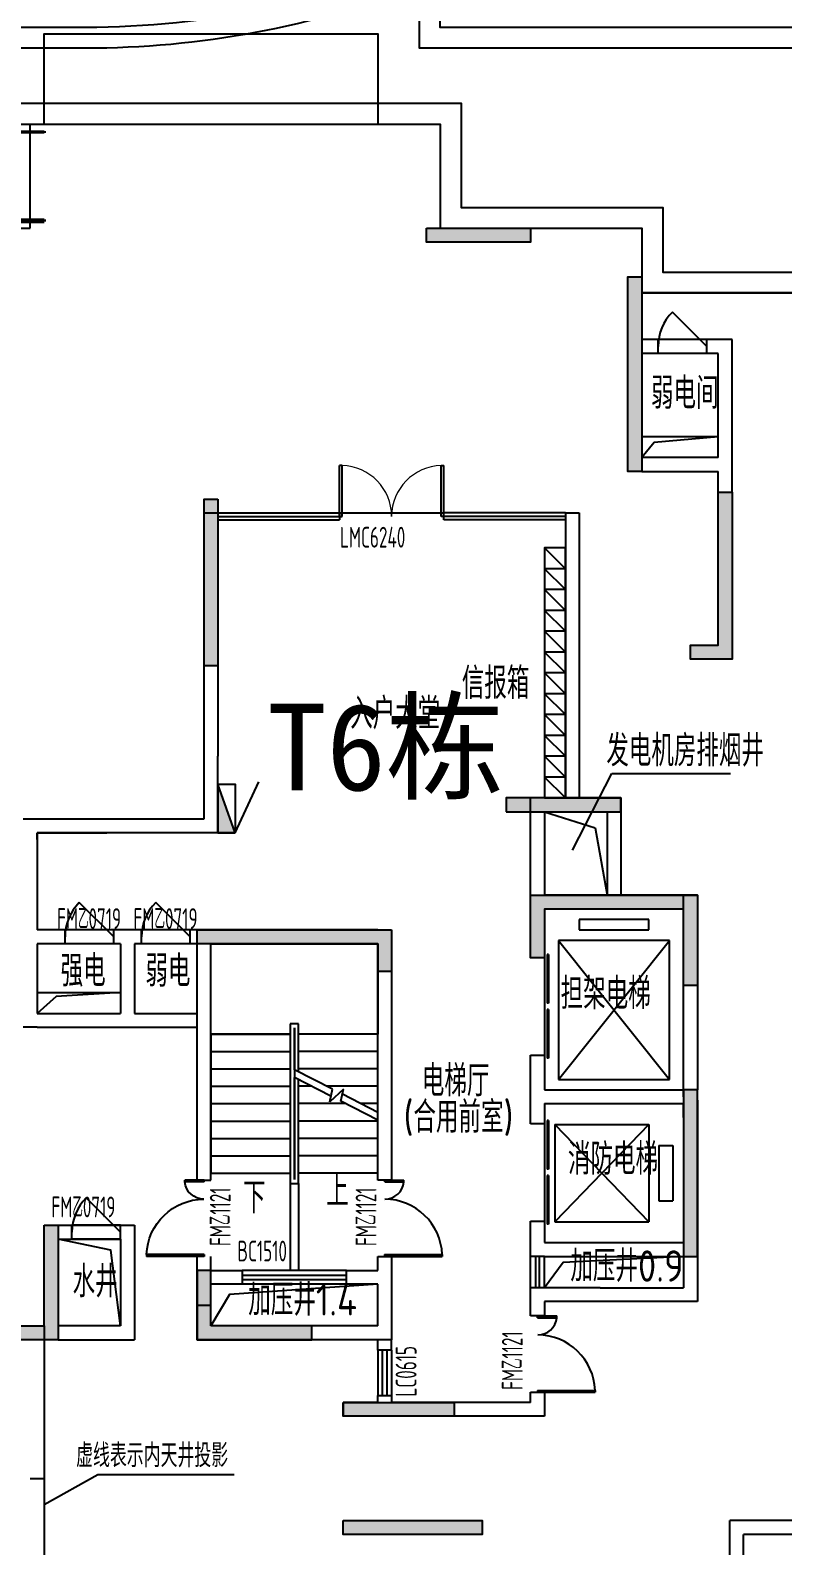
# Model space of a CAD drawing. Header units: millimetres. Extents: x 36720183 to 38160956, y 58934012 to 60388477.
# Drawn here: x 37340764 to 37351590, y 59290355 to 59312169 of the extents above; entities that cross this region are included whole.
import ezdxf

# ---------------------------------------------------------------- set-up
doc = ezdxf.new("R2010")
doc.units = ezdxf.units.MM
doc.header["$LTSCALE"] = 1000
doc.header["$MEASUREMENT"] = 0
doc.linetypes.add('DASH', pattern=[0.35, 0.25, -0.1])
doc.linetypes.add('X-A7-L1-PLAN$0$DOTE', pattern=[2.4200000000000004, 2, -0.2, 0.02, -0.2])
for name, color, linetype in [('@ 绿化', 8, 'Continuous'), ('@YL', 2, 'Continuous'), ('Axis', 6, 'Continuous'), ('C_Hatch', 41, 'Continuous'), ('C_Wall', 6, 'Continuous'), ('DIM_ELEV', 3, 'Continuous'), ('DIM_LEAD', 3, 'Continuous'), ('DIM_SYMB', 3, 'Continuous'), ('EVTR', 2, 'Continuous'), ('PUB_DIM', 3, 'Continuous'), ('PUB_TEXT', 7, 'Continuous'), ('RMJM - P1 - P - 120-1$0$文字说明', 7, 'Continuous'), ('STAIR', 2, 'Continuous'), ('TEXT', 1, 'Continuous'), ('WALL', 4, 'Continuous'), ('WINDOW', 2, 'Continuous'), ('WINDOW_TEXT', 3, 'Continuous'), ('X-A4-4F-PLAN$0$水X-EQU', 1, 'Continuous'), ('X-A4-4F-PLAN$0$洞', 5, 'Continuous'), ('X-A7-L1-PLAN$0$dote', 1, 'X-A7-L1-PLAN$0$DOTE'), ('上空', 8, 'Continuous')]:
    doc.layers.add(name, color=color, linetype=linetype)
doc.layers.add('X-A7-L1-PLAN$0$230_Floors', color=1, linetype='Continuous', lineweight=50)
doc.styles.add('_TCH_DIM', font='SIMPLEX', dxfattribs={"bigfont": 'GBCBIG'})
doc.styles.add('RMJM - P1 - P - 120-1$0$RMJM_TEXT', font='ARIAL.TTF', dxfattribs={"height": 2.5})
doc.styles.get("Standard").update_dxf_attribs({"font": 'gbenor.shx', "bigfont": 'gbcbig.shx'})

# ---------------------------------------------------------------- blocks, each defined once
blk = doc.blocks.new('$DorLib2D$00000114')
at = {"color": 0}
blk.add_line((0.4999999999999964, 3.552713678800501e-15), (-0.2071067811864751, 0.7071067811864857), dxfattribs=at)
blk.add_arc((0.5000000000013856, -1.154631945610163e-12), 1.000000000001696, 135, 180, dxfattribs=at)
blk = doc.blocks.new('$DorLib2D$00000225')
at = {"color": 0}
for p, q in [((0.4750000000000032, -0.001447885298549778), (0.4750000000000032, 0.7521225008925327)), ((0.4750000000000032, 0.7521225008925327), (0.5000000000000036, 0.7521225008925363)), ((0.5000000000000036, -0.001447885298549778), (0.5000000000000036, 0.7521225008925363)), ((-0.4999999999999982, -3.552713678800501e-15), (-0.5, 0.252035990386009)), ((-0.4750000000000014, 0.252035990386009), (-0.5, 0.252035990386009)), ((-0.4749999999999996, -3.552713678800501e-15), (-0.4750000000000014, 0.252035990386009)), ((-0.4749999999999996, -3.552713678800501e-15), (-0.4999999999999947, -3.552713678800501e-15)), ((0.4750000000000032, -0.001447885298549778), (0.4999999999999929, -0.001447885298549778))]:
    blk.add_line(p, q, dxfattribs=at)
for centre, radius, start, end in [((0.5046168020419071, -0.001920809357812914), 0.7546247204382253, 92.24926861260724, 179.7237749158362), ((-0.5007908120542499, 0.002572563917482285), 0.2507930763238999, 359.7898704778746, 84.09743784757413)]:
    blk.add_arc(centre, radius, start, end, dxfattribs=at)
blk = doc.blocks.new('$DORLIB2D$00000127')
at = {"color": 0, "linetype": 'Continuous'}
for p, q in [((-0.03333333333284827, 0.79489831543669), (-0.5333333333328483, 0.79489831543669)), ((-0.5333333333328483, 0.79489831543669), (-0.5333333333328483, 0.6904056441872441)), ((-0.03333333333284827, 0.79489831543669), (-0.03333333333284827, 0.6904056441872441)), ((0.03333333333284827, 0.79489831543669), (0.03333333333284827, 0.6904056441872441)), ((0.5333333333328483, 0.79489831543669), (0.03333333333284827, 0.79489831543669)), ((0.5333333333328483, 0.79489831543669), (0.5333333333328483, 0.6904056441872441)), ((-0.03333333333284827, 0.6904056441872441), (-0.5333333333328483, 0.6904056441872441)), ((0.5333333333328483, 0.6904056441872441), (0.03333333333284827, 0.6904056441872441)), ((0.5, 0.4999999999999787), (-0.5, 0.4999999999999787))]:
    blk.add_line(p, q, dxfattribs=at)
blk = doc.blocks.new('$TCHSYS$WIN2D')
for p, q in [((-0.5, 0.5), (0.5, 0.5)), ((0.5, 0.1666666666666666), (-0.5, 0.1666666666666666)), ((0.5, -0.1666666666666667), (-0.5, -0.1666666666666667)), ((-0.4999999999999999, -0.5), (0.5, -0.5))]:
    blk.add_line(p, q)
blk = doc.blocks.new('X-A4-4F-PLAN$0$A$C331B4B6F')
at = {"layer": 'X-A4-4F-PLAN$0$水X-EQU'}
blk.add_hatch(color=256, dxfattribs=at).paths.add_polyline_path([(-208.3333333283663, -272.191322632134), (258.3333333358169, -438.8591750822961), (-208.3333333283663, -438.8591750822961)])
blk.add_line((-208.3333333283663, -272.1925084143877), (278.6815788820386, -45.37597052007914), dxfattribs=at)
blk.add_lwpolyline([(-208.3333333283663, -272.1925084143877), (-208.3333333283663, -438.8591750822961), (258.3333333358169, -438.8591750822961), (258.3333333358169, -272.1925084143877)], close=True, dxfattribs=at)
at = {"layer": 'X-A4-4F-PLAN$0$洞'}
blk.add_lwpolyline([(-208.3333333283663, -272.191322632134), (258.3333333358169, -438.8591750822961), (-208.3333333283663, -438.8591750822961)], close=True, dxfattribs=at)
blk.add_lwpolyline([(-208.3318923041224, -272.1918372884393), (258.3333333358169, -438.8591750822961)], dxfattribs=at)
blk = doc.blocks.new('$DorLib2D$00000002')
for p, q in [((-0.5, -5.684341886080802e-17), (-0.5000000000000007, 0.4875)), ((-0.4750000000000007, 0.4875), (-0.5000000000000007, 0.4875)), ((-0.475, -2.842170943040401e-17), (-0.4750000000000007, 0.4875)), ((0.475, -2.842170943040401e-17), (0.4750000000000007, 0.4875)), ((0.4750000000000007, 0.4875), (0.5000000000000007, 0.4875)), ((0.5, -5.684341886080802e-17), (0.5000000000000007, 0.4875)), ((-0.5, -5.684341886080802e-17), (-0.475, -2.842170943040401e-17)), ((0.5, -5.684341886080802e-17), (0.475, -2.842170943040401e-17))]:
    blk.add_line(p, q)
at = {"lineweight": 13}
for centre, start, end in [((-0.4875, -4.263256414560601e-17), 0, 88.53071641864632), ((0.4875, -4.263256414560601e-17), 91.4692835813537, 180)]:
    blk.add_arc(centre, 0.4875, start, end, dxfattribs=at)
blk = doc.blocks.new('T5T6scpm')
at = {"layer": 'C_Hatch'}
h = blk.add_hatch(color=6, dxfattribs=at)
h.paths.add_polyline_path([(344544.7891936302, 42811.43047029525), (344544.7891936302, 43611.43047029525), (344344.7891936302, 43611.43047029525), (344344.7891936302, 42611.43047029525), (345994.7890982628, 42611.43047029525), (345994.7890982628, 42811.43047029525)])
h.paths.add_polyline_path([(348794.7891939655, 50211.43008909374), (350444.789193593, 50211.43008909374), (350444.789193593, 50411.430089131), (348794.7891939655, 50411.430089131)])
h.paths.add_polyline_path([(338344.7891945541, 57911.43008910865), (338344.7891945541, 55111.43008882552), (338544.7891945541, 55111.43008882552), (338544.7891945541, 57911.43008910865)])
h.paths.add_polyline_path([(337244.7891945541, 54811.43008910865), (337044.8374272808, 54811.42866165936), (337044.7891945541, 52411.43008882552), (337644.7891945541, 52411.43008882552), (337644.7891945541, 52611.43008882552), (337244.7891945541, 52611.43008882552)])
h.paths.add_polyline_path([(341444.7891945541, 58611.43008882552), (339944.7891943753, 58611.43008882552), (339944.7891943753, 58411.43008882552), (341444.7891945541, 58411.43008882552)])
h.paths.add_polyline_path([(363044.7891941816, 41511.43047029525), (363044.7891941816, 41711.43047029525), (363444.7891941816, 41711.43047029525), (363444.7891941816, 44611.34540254623), (363644.7891941816, 44611.34540254623), (363644.7891941816, 41511.43047029525)])
h.paths.add_polyline_path([(351344.7479950786, 47711.43007402122), (351344.7891936302, 48811.43008882552), (349344.7891936302, 48811.43008882552), (349344.7891936302, 48111.43027956039), (349144.7891936302, 48111.43027956039), (349144.7891936302, 48811.43008882552), (349144.7891936302, 49011.43008882552), (349344.7891936302, 49011.43008882552), (351544.7891936302, 49011.43008882552), (351544.7479950786, 47711.43007402122)])
h.paths.add_polyline_path([(353544.8715910912, 49011.43008898199), (354144.8715910912, 49011.43008898199), (354144.8715910912, 48811.43008898199), (353744.8715910912, 48811.43008898199), (353744.8715910912, 47361.52011568099), (353544.8715910912, 47361.52011568099)])
h.paths.add_polyline_path([(348444.7891936302, 32411.43008882552), (348444.7891936302, 33011.43085176498), (348244.7891936302, 33011.43085176498), (348244.7891936302, 32611.43008882552), (346744.7891824543, 32611.43008882552), (346744.7891824543, 32411.43008882552)])
h.paths.add_polyline_path([(344344.7891936302, 39111.43085176498), (344344.7891936302, 38911.43085176498), (343944.7891936302, 38911.43085176498), (343944.7891936302, 36911.43008878082), (343744.7891936302, 36911.43008878082), (343744.7891936302, 39111.43085176498)])
h.paths.add_polyline_path([(351344.7891936302, 46211.43027956039), (351344.7891936302, 43811.43037492782), (351544.7891936302, 43811.43037492782), (351544.7891936302, 46211.43027956039)])
h.paths.add_polyline_path([(332044.7891936302, 50111.43008882552), (332644.7891936302, 50111.43008882552), (332644.7891936302, 49911.43008882552), (332244.7891936302, 49911.43008882552), (332244.7891936302, 48461.43027956039), (332044.7891936302, 48461.43027956039)])
h.paths.add_polyline_path([(361144.8715910912, 50561.34540254623), (361144.7891935781, 48811.43008898199), (360944.7891935781, 48811.43008898199), (360944.8715910912, 50561.34540254623)])
h.paths.add_polyline_path([(364644.8715910912, 50561.34540254623), (365244.8715910912, 50561.34540254623), (365244.8715910912, 48911.34540254623), (365044.8715910912, 48911.34540254623), (365044.8715910912, 50361.34540254623), (364644.8715910912, 50361.34540254623)])
h.paths.add_polyline_path([(350744.7891936302, 57911.43008892238), (350744.7891936302, 55111.43008882552), (350544.7891936302, 55111.43008882552), (350544.7891936302, 57911.43008892238)])
h.paths.add_polyline_path([(351844.7891936302, 54811.43008910865), (352044.7891936302, 54811.43008910865), (352044.7891936302, 52411.43008882552), (351444.7891936302, 52411.43008882552), (351444.7891936302, 52611.43008882552), (351844.7891936302, 52611.43008882552)])
h.paths.add_polyline_path([(358044.7861418724, 49011.43008898199), (358044.7861418724, 47361.52011568099), (357844.7861418724, 47361.52011568099), (357844.7861418724, 49011.43008898199)])
h.paths.add_polyline_path([(365244.8715910912, 46161.34535486251), (365244.8715910912, 44411.34540254623), (365044.8715910912, 44411.34540254623), (365044.8715910912, 46161.34535486251)])
h.paths.add_polyline_path([(347644.7891936302, 58611.43008882552), (349144.789193809, 58611.43008882552), (349144.789193809, 58411.43008882552), (347644.7891936302, 58411.43008882552)])
h.paths.add_polyline_path([(346444.7891936302, 41711.43047029525), (348044.7891936302, 41711.43047029525), (348044.7891936302, 41511.43047029525), (346444.7891936302, 41511.43047029525)])
h.paths.add_polyline_path([(355644.7861418724, 41711.43047029525), (358044.7861418724, 41711.43047029525), (358044.7861418724, 41511.43047029525), (355644.7861418724, 41511.43047029525)])
h.paths.add_polyline_path([(347144.7891936302, 48511.43027956039), (347144.7891936302, 47911.43027956039), (346944.7891936302, 47911.43027956039), (346944.7891936302, 48311.43027956039), (344344.7891936302, 48311.43027956039), (344344.7891936302, 48511.43027956039)])
h.paths.add_polyline_path([(344644.7891940027, 54711.43008882552), (344644.7891940027, 52311.43008887023), (344444.7891940027, 52311.43008887023), (344444.7891940027, 54711.43008882552)])
h.paths.add_polyline_path([(358844.7861418724, 36311.43085176498), (358844.7891011536, 33111.43008882552), (358644.7891011536, 33111.43008882552), (358644.7861418724, 36311.43085176498)])
h.paths.add_polyline_path([(359744.7861418724, 38911.43085176498), (359344.792245388, 38911.43085176498), (359344.792245388, 39111.43085176498), (359944.7861418724, 39111.43085176498), (359944.7861418724, 36911.43008878082), (359744.7861418724, 36911.43008878082)])
h.paths.add_polyline_path([(355244.7861418724, 40011.43047029525), (357244.7861418724, 40011.43047029525), (357244.7861418724, 39811.43047029525), (355244.7861418724, 39811.43047029525)])
h.paths.add_polyline_path([(346444.7891936302, 40011.43047029525), (348444.7891936302, 40011.43047029525), (348444.7891936302, 39811.43047029525), (346444.7891936302, 39811.43047029525)])
h.paths.add_polyline_path([(345044.7891936302, 36311.43085176498), (345044.7891936302, 33111.43008882552), (344844.7891936302, 33111.43008882552), (344844.7891936302, 36311.43085176498)])
h.paths.add_polyline_path([(342144.7891936228, 44261.4304703474), (342344.7891936228, 44261.4304703474), (342344.7891936302, 42611.43047029525), (341744.7891936302, 42611.43047029525), (341744.7891936302, 42811.43047029525), (342144.7891936302, 42811.43047029525)])
h.paths.add_polyline_path([(334744.7891936302, 42811.43047029525), (334744.7891936302, 41061.43047029525), (334544.7891936302, 41061.43047029525), (334544.7891936302, 42811.43047029525)])
h.paths.add_polyline_path([(330644.7891936302, 47211.43027956039), (330644.7891936302, 45461.43038088828), (330444.7891936302, 45461.43038088828), (330444.7891936302, 47211.43027956039)])
h.paths.add_polyline_path([(330644.7891936302, 41261.43047029525), (331044.7891936302, 41261.43047029525), (331044.7891936302, 41061.43047029525), (330444.7891936302, 41061.43047029525), (330444.7891936302, 42711.43047029525), (330644.7891936302, 42711.43047029525)])
h.paths.add_polyline_path([(338044.7891941816, 50111.42055208236), (338044.7891941816, 48511.42055208236), (337844.7891941816, 48511.42055208236), (337844.7891941816, 49911.42055208236), (337194.661020726, 49911.43009159714), (337194.661020726, 50111.43009159714)])
h.paths.add_polyline_path([(355244.7891936302, 32411.43008882552), (356944.7891818881, 32411.43008882552), (356944.7891818881, 32611.43008882552), (355444.7891936302, 32611.43008882552), (355444.7891936302, 33011.43085176498), (355244.7891936302, 33011.43085176498)])
at = {"color": 6}
for p, q in [((349644.7891924158, 53711.43008156866), (349344.7891924158, 54011.43008156866)), ((349644.7891924158, 53711.43008225411), (349344.7891924158, 53711.43008225411)), ((349644.7891924158, 53411.43008225411), (349344.7891924158, 53711.43008225411)), ((349644.7891924158, 53411.43008294702), (349344.7891924158, 53411.43008294702)), ((349644.7891924158, 53111.43008294702), (349344.7891924158, 53411.43008294702)), ((349644.7891924158, 53111.43008363247), (349344.7891924158, 53111.43008363247)), ((349644.7891924158, 52811.43008363247), (349344.7891924158, 53111.43008363247)), ((349644.7891924158, 52811.43008431792), (349344.7891924158, 52811.43008431792)), ((349644.7891924158, 52511.43008431792), (349344.7891924158, 52811.43008431792)), ((349644.7891924158, 52511.43008501083), (349344.7891924158, 52511.43008501083)), ((349644.7891924158, 52211.43008501083), (349344.7891924158, 52511.43008501083)), ((349644.7891924158, 52211.43008569628), (349344.7891924158, 52211.43008569628)), ((349644.7891924158, 51911.43008569628), (349344.7891924158, 52211.43008569628)), ((349644.7891924158, 51911.43008638173), (349344.7891924158, 51911.43008638173)), ((349644.7891924158, 51611.43008638173), (349344.7891924158, 51911.43008638173)), ((349644.7891924158, 51611.43008706719), (349344.7891924158, 51611.43008706719)), ((349644.7891924158, 51311.43008706719), (349344.7891924158, 51611.43008706719)), ((349644.7891924158, 51311.43008776009), (349344.7891924158, 51311.43008776009)), ((349644.7891924158, 51011.43008776009), (349344.7891924158, 51311.43008776009)), ((349644.7891924158, 51011.43008844554), (349344.7891924158, 51011.43008844554)), ((349644.7891924158, 50711.43008844554), (349344.7891924158, 51011.43008844554)), ((349644.7891924158, 50711.430089131), (349344.7891924158, 50711.430089131)), ((349644.7891924158, 50411.430089131), (349344.7891924158, 50711.430089131)), ((349644.7891924158, 50411.4300898239), (349344.7891924158, 50411.4300898239))]:
    blk.add_line(p, q, dxfattribs=at)
blk.add_lwpolyline([(349344.7891924158, 50411.4300898239), (349644.7891924158, 50411.43009050936), (349644.7891924158, 54011.43008156866), (349344.7891924158, 54011.43008156866), (349344.7891924158, 50411.4300898239)], dxfattribs=at)
at = {"layer": 'Axis', "color": 6}
for p, q in [((341945.3387706429, 58611.43027951568), (341945.3584962413, 60111.6150636971)), ((341945.3584962413, 60111.6150636971), (347844.8089427501, 60111.6150636971)), ((347844.8089427501, 60111.6150636971), (347844.7891928777, 58611.43027951568)), ((338344.789193809, 58611.43027951568), (341945.3387706429, 58611.43027951568)), ((347844.7891928777, 58611.43027951568), (350744.789193064, 58611.43027951568)), ((350744.789193064, 58611.43027951568), (350744.789193064, 55311.43027951568)), ((349844.7891924158, 50411.43008905649), (350444.7891930342, 50411.43008921295)), ((350444.7891930342, 50411.43008921295), (350444.7891933098, 49011.43027961999)), ((346444.7891934365, 41711.43066070974), (346944.7891934365, 41711.43066070974))]:
    blk.add_line(p, q, dxfattribs=at)
for points in [[(342144.7999703959, 60111.45382671058), (342144.7999703959, 61411.39509985596), (346944.7999495342, 61411.39508556575), (346944.7999495417, 60111.45382671058)], [(353544.7891902775, 57682.59453338385), (350744.789193064, 57682.59453631938)]]:
    blk.add_lwpolyline(points, dxfattribs=at)
at = {"layer": 'C_Wall', "color": 6}
for points in [[(347644.7891936302, 58611.43008882552), (349144.789193809, 58611.43008882552), (349144.789193809, 58411.43008882552), (347644.7891936302, 58411.43008882552)], [(350744.7891936302, 57911.43008892238), (350744.7891936302, 55111.43008882552), (350544.7891936302, 55111.43008882552), (350544.7891936302, 57911.43008892238)], [(351844.7891936302, 54811.43008910865), (352044.7891936302, 54811.43008910865), (352044.7891936302, 52411.43008882552), (351444.7891936302, 52411.43008882552), (351444.7891936302, 52611.43008882552), (351844.7891936302, 52611.43008882552)], [(344644.7891940027, 54711.43008882552), (344644.7891940027, 52311.43008887023), (344444.7891940027, 52311.43008887023), (344444.7891940027, 54711.43008882552)], [(348794.7891939655, 50211.43008909374), (350444.789193593, 50211.43008909374), (350444.789193593, 50411.430089131), (348794.7891939655, 50411.430089131)], [(347144.7891936302, 48511.43027956039), (347144.7891936302, 47911.43027956039), (346944.7891936302, 47911.43027956039), (346944.7891936302, 48311.43027956039), (344344.7891936302, 48311.43027956039), (344344.7891936302, 48511.43027956039)], [(342144.7891936228, 44261.4304703474), (342344.7891936228, 44261.4304703474), (342344.7891936302, 42611.43047029525), (341744.7891936302, 42611.43047029525), (341744.7891936302, 42811.43047029525), (342144.7891936302, 42811.43047029525)], [(344544.7891936302, 42811.43047029525), (344544.7891936302, 43611.43047029525), (344344.7891936302, 43611.43047029525), (344344.7891936302, 42611.43047029525), (345994.7890982628, 42611.43047029525), (345994.7890982628, 42811.43047029525)], [(346444.7891936302, 41711.43047029525), (348044.7891936302, 41711.43047029525), (348044.7891936302, 41511.43047029525), (346444.7891936302, 41511.43047029525)], [(346444.7891936302, 40011.43047029525), (348444.7891936302, 40011.43047029525), (348444.7891936302, 39811.43047029525), (346444.7891936302, 39811.43047029525)]]:
    blk.add_lwpolyline(points, close=True, dxfattribs=at)
for points in [[(351344.7479950786, 47711.43007402122), (351344.7891936302, 48811.43008882552), (349344.7891936302, 48811.43008882552), (349344.7891936302, 48111.43027956039), (349144.7891936302, 48111.43027956039), (349144.7891936302, 48811.43008882552), (349144.7891936302, 49011.43008882552), (349344.7891936302, 49011.43008882552), (349344.7891936302, 49011.43008882552), (351544.7891936302, 49011.43008882552), (351544.7479950786, 47711.43007402122), (351344.7479950786, 47711.43007402122)], [(351344.7891936302, 46211.43027956039), (351344.7891936302, 43811.43037492782), (351544.7891936302, 43811.43037492782), (351544.7891936302, 46211.43027956039), (351344.7891936302, 46211.43027956039)]]:
    blk.add_lwpolyline(points, dxfattribs=at)
at = {"layer": 'DIM_ELEV', "color": 6}
blk.add_lwpolyline([(344619.0735555664, 61380.83017315716, 0, 0, 0), (344618.9445494637, 60306.03005788475, 79.99999999999997, 0, 0), (344618.9286163971, 60036.04180821031, 0, 0, 0)], format="xyseb", dxfattribs=at)
at = {"layer": 'DIM_LEAD', "color": 6}
for p, q in [((349746.1181581542, 49659.5039004311), (350312.1141444892, 50762.16755784303)), ((350312.1141444892, 50762.16755784303), (352021.5754074603, 50762.16755784303)), ((342144.7891945988, 40241.48845600337), (342918.2034927458, 40673.51130769402)), ((342918.2034927458, 40673.51130769402), (344879.9524339736, 40673.51130769402))]:
    blk.add_line(p, q, dxfattribs=at)
at = {"layer": 'DIM_SYMB', "color": 6}
for points in [[(345144.7891934365, 44886.43027947098, 0, 0, 0), (345144.7891934365, 47611.43027932942, 0, 0, 0), (346344.7891936302, 47611.43027932942, 0, 0, 0), (346344.7891936302, 46561.43027951568, 80.00000000000001, 0, 0), (346344.7891936302, 46261.43027947098, 0, 0, 0)], [(346344.7891936302, 44886.43027947098, 0, 0, 0), (346344.7891936302, 45711.43027942628, 80.00000000000001, 0, 0), (346344.7891936302, 46011.43027947098, 0, 0, 0)]]:
    blk.add_lwpolyline(points, format="xyseb", dxfattribs=at)
at = {"layer": 'EVTR', "color": 6}
for p, q in [((349844.7891928852, 48661.43027937412), (349844.7891928852, 48511.43027947098)), ((350844.7891928852, 48661.43027937412), (349844.7891928852, 48661.43027937412)), ((350844.7891928852, 48511.43027947098), (350844.7891928852, 48661.43027937412)), ((349844.7891928852, 48511.43027947098), (350844.7891928852, 48511.43027947098)), ((349544.789193064, 48361.43027956039), (349544.789193064, 46361.43027956039)), ((351144.7891936302, 48361.43027956039), (349544.789193064, 48361.43027956039)), ((349544.789193064, 48361.43027956039), (351144.7891936302, 46361.43027956039)), ((349544.789193064, 46361.43027956039), (351144.7891936302, 48361.43027956039)), ((351144.7891936302, 46361.43027956039), (351144.7891936302, 48361.43027956039)), ((349544.789193064, 46361.43027956039), (351144.7891936302, 46361.43027956039)), ((349494.7897082716, 45711.43017394841, 9375.00000021349), (350844.7897078991, 45711.43039420992, 9375.00000021349)), ((349494.7897241116, 45711.43017394841, 9375.00000021349), (349494.7899532169, 44311.43017404526, 9375.00000021349)), ((349494.7897082716, 45711.43017394841, 9375.00000021349), (350844.7899370044, 44311.43039429933, 9375.00000021349)), ((350844.7897078991, 45711.43039420992, 9375.00000021349), (349494.7899364531, 44311.43017404526, 9375.00000021349)), ((350844.7897078991, 45711.43039420992, 9375.00000021349), (350844.7899370044, 44311.43039429933, 9375.00000021349)), ((350989.5126948655, 45411.43041791022, 9375.00000021349), (351189.5126950592, 45411.43045050651, 9375.00000021349)), ((350989.5126948655, 45411.43041791022, 9375.00000021349), (350989.5128252506, 44611.43041786551, 9375.00000021349)), ((351189.512711823, 45411.43045050651, 9375.00000021349), (351189.5128422081, 44611.4304504618, 9375.00000021349)), ((350989.5128252506, 44611.43041786551, 9375.00000021349), (351189.5128254443, 44611.4304504618, 9375.00000021349)), ((349494.7899364531, 44311.43017404526, 9375.00000021349), (350844.7899370044, 44311.43039429933, 9375.00000021349))]:
    blk.add_line(p, q, dxfattribs=at)
at = {"layer": 'PUB_DIM', "color": 6}
for p, q in [((342344.7891936302, 50111.43028203398), (342344.7891936302, 50111.43028203398)), ((342344.8745500892, 50111.43027947098), (342344.8745500892, 50111.43027947098))]:
    blk.add_line(p, q, dxfattribs=at)
at = {"layer": 'STAIR', "color": 6}
for p, q in [((344544.7891928852, 47011.43027947098), (344544.7891928852, 48311.43027942628)), ((344544.7891928852, 48311.43027942628), (346944.7891932577, 48311.43027942628)), ((344544.7891928852, 47011.43028203398), (344544.7891928852, 48311.43028198928)), ((346944.7891932577, 48311.43027942628), (346944.7891932577, 47011.43027947098)), ((345804.7891935855, 47161.43027937412), (345684.7891934812, 47161.43027937412)), ((345684.7891934812, 47161.43027937412), (345684.7891934812, 44861.43027956039)), ((345804.7891935855, 46469.75837496668), (345804.7891935855, 47161.43027937412)), ((344544.7891928852, 47011.43027947098), (344544.7891928852, 45011.43027947098)), ((344544.7891928852, 47011.43027947098), (345684.7891934812, 47011.43027947098)), ((345684.7891934812, 47011.43027947098), (344544.7891928852, 47011.43027947098)), ((344544.7891928852, 47011.43028203398), (344544.7891928852, 45011.43028203398)), ((345744.789193064, 46500.55038940907), (345744.789193064, 47101.43027932197)), ((345744.789193064, 47101.43027932197), (345744.789193064, 47101.43027932197)), ((345744.789193064, 47101.43027932197), (345744.789193064, 46500.55038940907)), ((345744.789193064, 46500.55038940907), (345744.789193064, 47011.43027947098)), ((345744.789193064, 47011.43027947098), (345744.789193064, 45011.43027947098)), ((346944.7891932577, 47011.43027947098), (345804.7891935855, 47011.43027947098)), ((346944.7891932577, 47011.43027947098), (345804.7891935855, 47011.43027947098)), ((346944.7891932577, 45884.71010223031), (346944.7891932577, 47011.43027947098)), ((344544.7891928852, 46761.43027947098), (345684.7891934812, 46761.43027947098)), ((346944.7891932577, 46761.43027947098), (345804.7891935855, 46761.43027947098)), ((344544.7891928852, 46511.43027947098), (345684.7891934812, 46511.43027947098)), ((346293.5270719826, 46218.93797872961), (345744.789193064, 46500.55038940907)), ((346944.7891932577, 46511.43027947098), (345804.7891935855, 46511.43027947098)), ((344544.7891928852, 46261.43027947098), (345684.7891934812, 46261.43027947098)), ((345744.789193064, 45011.43027947098), (345744.789193064, 46388.15045671165)), ((346271.7075707912, 46117.73581930995), (345744.789193064, 46388.15045671165)), ((345744.789193064, 44921.43027938902), (345744.789193064, 46388.15045671165)), ((345744.789193064, 46388.15045671165), (345744.789193064, 44921.43027938902)), ((345804.7891935855, 44861.43027956039), (345804.7891935855, 46357.35844226927)), ((345991.7107016444, 46261.43027947098), (345804.7891935855, 46261.43027947098)), ((346944.7891932577, 46261.43027947098), (346210.7283954173, 46261.43027947098)), ((346451.4123095721, 46219.23433186114), (346254.164694488, 46036.36929684132)), ((346254.164694488, 46036.36929684132), (346293.5270719826, 46218.93797872961)), ((346413.80606094, 46044.81084027886), (346451.4123095721, 46219.23433186114)), ((346944.7891932577, 45772.3101695329), (346413.80606094, 46044.81084027886)), ((346944.7891932577, 45884.71010223031), (346435.6255621314, 46146.01299969852)), ((344544.7891928852, 46011.43027947098), (345684.7891934812, 46011.43027947098)), ((346478.8499909043, 46011.43027947098), (345804.7891935855, 46011.43027947098)), ((346944.7891932577, 46011.43027947098), (346697.8676846772, 46011.43027947098)), ((344544.7891928852, 45761.43027947098), (345684.7891934812, 45761.43027947098)), ((346944.7891932577, 45761.43027947098), (345804.7891935855, 45761.43027947098)), ((346944.7891932577, 45011.43027947098), (346944.7891932577, 45772.3101695329)), ((344544.7891928852, 45511.43027947098), (345684.7891934812, 45511.43027947098)), ((346944.7891932577, 45511.43027947098), (345804.7891935855, 45511.43027947098)), ((344544.7891928852, 45261.43027947098), (345684.7891934812, 45261.43027947098)), ((346944.7891932577, 45261.43027947098), (345804.7891935855, 45261.43027947098)), ((344544.7891928852, 45011.43027947098), (345684.7891934812, 45011.43027947098)), ((345744.789193064, 45011.43027947098), (345744.789193064, 45011.43027947098)), ((346944.7891932577, 45011.43027947098), (345804.7891935855, 45011.43027947098)), ((345684.7891934812, 44861.43027956039), (345804.7891935855, 44861.43027956039)), ((345744.789193064, 44921.43027938902), (345744.789193064, 44921.43027938902))]:
    blk.add_line(p, q, dxfattribs=at)
at = {"layer": 'WALL', "color": 6}
for p, q in [((352044.7891931385, 57011.43006256968), (350744.7892253846, 57011.43001261353)), ((350978.6586913094, 56811.43002159894), (350978.6586913094, 57011.43002159894)), ((351678.6586913019, 56811.43002159148), (351678.6586913019, 57011.43002159894)), ((352044.7891708836, 54811.43008910865), (352044.7891931906, 57011.43006256223)), ((351844.789147228, 56811.43005487323), (350744.7892330661, 56811.43001261353)), ((351844.7892163768, 55311.43005487323), (351844.7892313078, 56811.43005487323)), ((351844.7892048508, 55611.43005487323), (350744.7892906889, 55611.43001261353)), ((351844.7892163768, 55311.43005487323), (350744.789302215, 55311.43001261353)), ((350744.7891936302, 55111.43008882552), (351844.7892163768, 55111.43004930019)), ((351844.7891936302, 54811.43008910865), (351844.7892163768, 55111.43004930019)), ((344444.7891928852, 50111.4302822575), (344444.7891928852, 54515.38425010443)), ((344444.7891928852, 54515.38425010443), (344644.789193064, 54515.38425010443)), ((344644.789193064, 54515.38425010443), (344644.789193064, 51011.43027926236)), ((349644.7891924158, 54515.38425010443), (349644.7891924158, 50411.4300898239)), ((349644.7891924158, 54515.38425010443), (349844.7891924158, 54515.38425010443)), ((349844.7891924158, 54515.38425010443), (349844.7891924158, 50411.43008905649)), ((344644.789193064, 49911.43028195947), (344644.789193064, 51011.43027926236)), ((349644.7891924158, 50411.4300898239), (349144.7891928852, 50411.4300898239)), ((349144.7891928852, 49011.43027947098), (349144.7891928852, 50411.4300898239)), ((349644.7891924158, 50411.430089131), (350444.7891930491, 50411.430089131)), ((350444.7891930491, 50411.430089131), (350444.7891932502, 49011.43027947098)), ((349344.789192602, 50211.43027937412), (349344.789193064, 49011.43027947098)), ((349344.789192602, 50211.43027937412), (350244.789193064, 50211.43027943373)), ((350244.789193064, 50211.43027943373), (350244.789193064, 50211.43027943373)), ((350244.789193064, 50211.43027957529), (350244.7891932502, 49011.43027943373)), ((341844.7891858891, 50111.4302822575), (344444.7891928852, 50111.4302822575)), ((342257.3789168745, 50111.43027947098), (342344.7891936302, 50111.43027947098)), ((342044.7891864777, 49911.43028208613), (342044.7891935408, 48511.43046997488)), ((344644.789193064, 49911.43028195947), (342044.7891934365, 49911.43028204143)), ((342044.7891934365, 49911.43028206378), (343044.7891928852, 49911.43028201908)), ((342044.7891934514, 49811.43028207868), (342044.7891934365, 49911.43028204143)), ((349144.7891936302, 48111.43027956039), (349144.7891936302, 48911.43027937412)), ((351544.789193064, 49011.43027947098), (349344.7891928852, 49011.43027947098)), ((351344.7891934365, 46111.43027956039), (351344.7891934365, 49011.43027947098)), ((351544.789193064, 49011.43027924001), (351544.789193064, 47211.43026456982)), ((351344.7891928852, 48811.43027951568), (349344.7891928852, 48811.43027951568)), ((349344.7891928852, 48811.43027951568), (349344.7891928852, 48111.43027956039)), ((351344.7891928852, 46211.43027942628), (351344.7891928852, 48811.43027951568)), ((342444.7891930714, 48511.43046997488), (342044.7891936228, 48511.43046997488)), ((342444.7891930714, 48311.43046998233), (342444.7891930714, 48511.43046998233)), ((343551.96886985, 48511.43046997488), (343144.7891930714, 48511.43046997488)), ((343144.789193064, 48311.43046997488), (343144.789193064, 48511.43046997488)), ((343544.7891928852, 48311.43046997488), (343544.7891928852, 48511.43046997488)), ((344344.789193064, 48511.43046997488), (344244.7891928703, 48511.43046998978)), ((344244.7891928777, 48311.43046996742), (344244.7891928777, 48511.43046997488)), ((346944.7891928852, 48511.43046997488), (344344.789193064, 48511.43046997488)), ((342044.7891935557, 48311.43046997488), (342044.7891936302, 47311.43028193712)), ((342444.7891930714, 48311.43046997488), (342044.7891936228, 48311.43046997488)), ((343244.789193064, 48311.43046997488), (343144.789193064, 48311.43046997488)), ((343244.789193064, 48311.43046997488), (343244.789193064, 47311.43028193712)), ((343544.7891928852, 48311.43046997488), (343444.789193064, 48311.43046997488)), ((343444.789193064, 48311.43046997488), (343444.789193064, 47311.43028193712)), ((344344.789193064, 48311.43046997488), (344244.7891928777, 48311.43046997488)), ((344344.7891936302, 44911.43027947098), (344344.7891936302, 48311.43028198928)), ((346944.7891932577, 48311.43027942628), (344544.7891928852, 48311.43027942628)), ((344544.7891928852, 45111.43027956039), (344544.7891928852, 48311.43027942628)), ((344544.7891928852, 45011.43028203398), (344544.7891928852, 48311.43028198928)), ((346944.7891932577, 44911.43027951568), (346944.7891932577, 48311.43027942628)), ((347144.7891934365, 48411.43027951568), (347144.7891934365, 44911.43027951568)), ((349344.7891928852, 48111.43027956039), (349144.7891936302, 48111.43027956039)), ((342044.7891936302, 47611.43028193712), (343244.7891930714, 47611.43028193712)), ((351544.7798297629, 47711.43026442826), (351344.7798305079, 47711.43026442826)), ((342044.7891936302, 47311.43028193712), (343244.7891930714, 47311.43028193712)), ((343444.789193064, 47311.43028193712), (344344.7891936302, 47311.43028193712)), ((351544.789193064, 47211.43026456982), (351544.789193064, 47211.43026456982)), ((351544.789193064, 47211.43026456982), (351544.789193064, 47011.43026438355)), ((342044.7891936302, 47111.43028198928), (341844.789193444, 47111.43028198928)), ((342044.7891936302, 47111.43028198928), (342044.7891936302, 47111.43028198928)), ((342044.7891936302, 47111.43028198928), (344344.7891936302, 47111.43028198928)), ((351544.789193064, 47011.43026438355), (351544.789193064, 47011.43046997488)), ((351544.7891930714, 47011.43046997488), (351544.789193064, 46211.43046997488)), ((349144.7891936302, 46111.43027956039), (349144.7891936302, 46711.43027942628)), ((349144.7891936302, 46711.43027942628), (349344.7891928852, 46711.43027942628)), ((349344.7891928852, 46711.43027942628), (349344.7891928852, 46211.43027942628)), ((349144.7891936302, 45722.2126718834), (349144.7891936302, 46111.43027956039)), ((349344.7891928852, 46211.43027942628), (351344.7891928852, 46211.43027942628)), ((351544.789193064, 46061.43027932942), (351544.789193064, 43161.43027951568)), ((349344.7891928852, 46011.43027947098), (351344.7891928852, 46011.43027947098)), ((349344.7891928852, 46011.43027947098), (349344.7891928852, 45722.2126718834)), ((351344.7891928852, 45811.43027951568), (351344.7891928852, 46011.43027947098)), ((349344.7891928852, 45722.2126718834), (349144.7891936302, 45722.2126718834)), ((351344.7891928852, 45800.75209483504), (351344.7891928852, 44011.43027947098)), ((344544.7891928852, 44911.43027947098), (344544.7891928852, 45111.43027956039)), ((344544.7891928852, 44911.43027947098), (344544.7891928852, 45011.43028203398)), ((344344.7891936302, 44911.43027947098), (344544.7891928852, 44911.43027947098)), ((345684.7891934812, 44861.43027956039), (345684.7891934812, 43611.43028444797)), ((345804.7891935855, 44861.43027956039), (345804.7891935855, 43611.43028444797)), ((347144.7891934365, 44911.43027951568), (346944.7891932577, 44911.43027951568)), ((349144.7891936302, 43902.26152411103), (349144.7891936302, 44322.21267174929)), ((349144.7891936302, 44322.21267174929), (349344.7891928852, 44322.21267174929)), ((349344.7891928852, 44322.21267174929), (349344.7891928852, 44011.43027947098)), ((342344.7891936228, 44261.4304703474), (343444.7891909257, 44261.4304703474)), ((342544.7891905829, 44061.43047108501), (342544.7891905755, 44261.43047108501)), ((343244.7891906276, 44061.43047109246), (343244.7891906202, 44261.43047109246)), ((343444.7891909257, 44261.4304703474), (343444.7891909257, 42611.43047029525)), ((342344.7891924307, 44061.43047109246), (343244.7891906276, 44061.43047109246)), ((343244.7891906798, 44061.43047109246), (343244.7891906276, 42811.43047109246)), ((349144.7891936302, 43811.43027951568), (349144.7891936302, 43911.43027937412)), ((349344.7891928852, 44011.43027947098), (349744.7871415466, 44011.43027947098)), ((349744.7871415466, 44011.43027947098), (351344.7891928852, 44011.43027947098)), ((344344.7891936302, 43111.43028203398), (344344.7891936302, 43838.93027947098)), ((344544.7891928852, 43611.43028454483), (344544.7891928852, 43811.43056534231)), ((344544.7891928852, 43111.43028203398), (344544.7891928852, 43811.43056534231)), ((346944.7891932577, 43611.43028454483), (346944.7891932577, 43811.43027942628)), ((346944.7891932577, 43811.43027942628), (347144.7891934365, 43811.43027942628)), ((347144.7891934365, 43811.43027942628), (347144.7891934365, 43361.43028435856)), ((349344.7891928852, 43811.43027951568), (349144.7891936302, 43811.43027951568)), ((349344.7891928852, 43811.43027951568), (350144.7891928852, 43811.43027951568)), ((350144.7891928852, 43811.43027951568), (351344.7891928852, 43811.43027951568)), ((351344.7891928852, 43811.43027951568), (351344.7891928852, 43361.43027947098)), ((344344.7891936302, 42611.43027937412), (344344.7891936302, 43511.43027947098)), ((344544.7891928852, 43611.43028454483), (344994.789193064, 43611.43028454483)), ((344544.7891928852, 42811.43027956039), (344544.7891928852, 43411.43028435856)), ((344994.789193064, 43411.43028435856), (344544.7891928852, 43411.43028435856)), ((344994.789193064, 43611.43028454483), (344994.789193064, 43411.43028435856)), ((346494.789193064, 43411.43028435856), (346494.789193064, 43611.43028454483)), ((346494.789193064, 43611.43028454483), (346944.7891932577, 43611.43028454483)), ((346944.7891932577, 43411.43028435856), (346494.789193064, 43411.43028435856)), ((346944.7891932577, 42811.43028454483), (346944.7891932577, 43411.43028435856)), ((347144.7891934365, 43361.43028435856), (347144.7891934365, 42611.43028435856)), ((349144.7891936302, 43261.43027961254), (349144.7891936302, 43361.43028435856)), ((349344.7891928852, 43361.43027947098), (349144.7891936302, 43361.43028435856)), ((349144.7891936302, 42957.11157007515), (349144.7891936302, 43261.43027961254)), ((350144.7891928852, 43361.43027947098), (349344.7891928852, 43361.43027947098)), ((350144.7891928852, 43361.43027947098), (351344.7891928852, 43361.43027947098)), ((344344.7891936302, 43111.43028203398), (344544.7891928852, 43111.43028203398)), ((349344.789193809, 43161.43027951568), (349344.789193809, 42957.11157007515)), ((349744.7871415466, 43161.43027951568), (349344.789193809, 43161.43027951568)), ((351544.789193064, 43161.43027951568), (349744.7871415466, 43161.43027951568)), ((343244.7891906276, 42811.43047109246), (342344.7891936228, 42811.43047109246)), ((346944.7891932577, 42811.43028454483), (344544.7891928852, 42811.43027956039)), ((349344.789193809, 42957.11157007515), (349144.7891936302, 42957.11157007515)), ((342344.7891936302, 42611.43047029525), (343444.7891909257, 42611.43047029525)), ((347144.7891934365, 42611.43028435856), (344344.7891936302, 42611.43027937412)), ((346944.7891932577, 42461.43027951568), (346944.7891932577, 42611.43028435856)), ((346944.789192006, 42461.43027951568), (346944.7891917154, 42611.43028435856)), ((347144.7891934365, 42461.43027951568), (347144.7891934365, 42611.43028435856)), ((347144.7891934365, 42461.43027951568), (346944.7891932577, 42461.43027951568)), ((346944.7891934365, 41711.43027956039), (346444.7891934365, 41711.43027956039)), ((346444.7891934365, 41711.43027956039), (346444.7891934365, 41511.43027937412)), ((346944.7891934365, 41711.43027956039), (346944.7891934365, 41811.43027937412)), ((346944.7891934365, 41811.43027937412), (347144.7891936302, 41811.43027937412)), ((347144.7891936302, 41811.43027937412), (347144.7891936302, 41711.43027956039)), ((347944.7891934365, 41711.43027956039), (347144.7891936302, 41711.43027956039)), ((349144.7891936302, 41711.43027956039), (347944.7891934365, 41711.43027956039)), ((349144.7891936302, 41711.43027956039), (349144.7891936302, 41857.11157021672)), ((349144.7891936302, 41857.11157021672), (349344.789193809, 41857.11157021672)), ((349344.789193809, 41857.11157021672), (349344.789193809, 41511.43027937412)), ((349344.789193809, 41511.43027937412), (348044.789193064, 41511.43027937412)), ((357244.7861414924, 40011.41261142492), (352009.8044263572, 40011.41263884306)), ((352009.8044263572, 38510.87521351874), (352009.8044263646, 40011.41263884306)), ((352209.8042983785, 38410.87520795316), (352209.8041850179, 39811.41261326522)), ((357044.7860652357, 39811.41261147708), (352209.8042335808, 39811.41261326522))]:
    blk.add_line(p, q, dxfattribs=at)
for points in [[(351844.7892176509, 55611.43005487323), (350920.1586913839, 55530.10469394922), (350744.789302215, 55311.43001261353)], [(337744.7891944796, 40611.41817517579), (337544.7891944796, 40611.41817517579), (337544.7891944796, 42811.4181753248), (342144.7891944274, 42811.4181753248), (342144.7891944274, 40611.41817517579), (341944.7891944274, 40611.41817517579)]]:
    blk.add_lwpolyline(points, dxfattribs=at)
at = {"layer": 'WINDOW', "color": 6}
for p, q in [((351678.6586912945, 57011.43002161384), (350978.6586913094, 57011.43002159894)), ((351678.6586913019, 56811.43002159148), (350978.6586913094, 56811.43002159894)), ((344644.789193064, 54515.38425010443), (346394.7891927361, 54515.38424998522)), ((344644.789193064, 54465.38424994797), (346394.7891927361, 54465.38424998522)), ((344644.789193064, 54415.38424994797), (346394.7891927361, 54415.38424998522)), ((346394.7891927361, 54515.38424998522), (347894.7891927361, 54515.38425021619)), ((346394.7891927361, 54515.38424998522), (346394.7891927361, 54415.38424998522)), ((349644.7891924158, 54515.38425021619), (347894.7891927361, 54515.38425021619)), ((347894.7891927361, 54415.38425021619), (347894.7891927436, 54515.38425021619)), ((349644.7891924158, 54465.38425021619), (347894.7891927361, 54465.38425021619)), ((349644.7891924158, 54415.38425021619), (347894.7891927361, 54415.38425021619)), ((343144.789193064, 48511.43046998978), (342444.7891930714, 48511.43046997488)), ((344244.7891928703, 48511.43046998978), (343544.7891928852, 48511.43046997488)), ((343551.96886985, 48511.43046999723), (343544.7891928777, 48511.43046999723)), ((343144.789193064, 48311.43046996742), (342444.7891930714, 48311.43046997488)), ((344244.7891928777, 48311.43046996742), (343544.7891928852, 48311.43046997488)), ((343244.7891906202, 44261.43047109991), (342544.7891906276, 44261.43047110736)), ((343244.7891906276, 44061.43047107756), (342544.7891906351, 44061.43047108501)), ((349144.7891936302, 43361.43027947098), (349144.7891936302, 43811.43027951568)), ((349219.7891936302, 43361.43027947098), (349219.7891936302, 43811.43027951568)), ((349269.7891928852, 43361.43027947098), (349269.7891928852, 43811.43027951568)), ((349344.7891928852, 43361.43027947098), (349344.7891928852, 43811.43027951568))]:
    blk.add_line(p, q, dxfattribs=at)
at = {"layer": 'WINDOW', "color": 6, "linetype": 'DASH', "ltscale": 500}
blk.add_line((342144.7891944274, 40611.41817517579), (342144.7891954035, 38510.87520892918), dxfattribs=at)
at = {"layer": 'X-A7-L1-PLAN$0$230_Floors', "color": 6}
for p, q in [((342145.3322692364, 60011.60839812458), (342145.3314357027, 59986.610484384)), ((338344.7922727615, 58711.43027937412), (342145.2888984755, 58711.3132449612)), ((342145.2897282839, 58736.20037299395), (342145.2888947502, 58711.20245924592))]:
    blk.add_line(p, q, dxfattribs=at)
at = {"layer": 'X-A7-L1-PLAN$0$dote', "color": 6, "linetype": 'ByBlock'}
for points in [[(342145.3314357027, 59986.61048461497), (338145.5200117603, 59986.61048461497), (338145.5200117603, 60011.60839812458), (342145.3322692364, 60011.60839812458)], [(342145.2897282839, 58736.20037299395), (338145.5200117603, 58736.20037299395), (338145.5200117603, 58711.20245924592), (342145.2888947502, 58711.20245924592)]]:
    blk.add_lwpolyline(points, dxfattribs=at)
at = {"layer": '上空', "color": 6}
for p, q in [((349344.789192602, 50211.43027937412), (350075.1947405711, 49979.80195866525)), ((350075.1947405711, 49979.80195866525), (350244.7891932502, 49011.43027947098)), ((343244.789193064, 47611.43028193712), (342315.4089198709, 47552.30136873573)), ((342315.4089198709, 47552.30136873573), (342044.7891936302, 47311.43028193712))]:
    blk.add_line(p, q, dxfattribs=at)
for points in [[(343244.7891906276, 42811.43047109246), (343103.2187797502, 43902.46066500992), (342344.7891924307, 44061.43047109246)], [(351344.7891928852, 43811.43027951568), (349611.5876516998, 43726.18470099568), (349344.7889682576, 43361.42989809811)], [(346944.7891932577, 43411.43028435856), (344811.5878763199, 43264.40965489298), (344544.7891928852, 42811.43027932942)]]:
    blk.add_lwpolyline(points, dxfattribs=at)
at = {"layer": 'WINDOW', "color": 6}
for name, p, xscale, yscale, zscale in [('$DorLib2D$00000114', (351328.6586913019, 56911.43002161384), 700.0000000000001, 700.0000000000001, -700.0000000000001), ('$DorLib2D$00000002', (347144.7891927361, 54465.38424998522), 1500, 1500, -1500), ('$DorLib2D$00000114', (342794.789193064, 48411.43046998978), 700.0000000000001, 700.0000000000001, -700.0000000000001), ('$DorLib2D$00000114', (343894.7891928777, 48411.43046998978), 700.0000000000001, 700.0000000000001, -700.0000000000001), ('$DorLib2D$00000114', (342894.7891906276, 44161.43047109991), 700.0000000000001, 700.0000000000001, -700.0000000000001), ('$TCHSYS$WIN2D', (345744.789193064, 43511.43028444797), -1500, 200, 1500)]:
    blk.add_blockref(name, p, dxfattribs=dict(at, xscale=xscale, yscale=yscale, zscale=zscale))
for name, p, xscale, yscale, zscale, rotation in [('$DORLIB2D$00000127', (349244.7891932577, 47411.43027937412), -1400, 200, 1400, 270), ('$DORLIB2D$00000127', (349244.7891932577, 45022.21267193556), -1400, 200, 1400, 270), ('$DorLib2D$00000225', (344444.7891932577, 44361.43027947098), -1100, 1100, -1100, 90), ('$DorLib2D$00000225', (347044.789193809, 44361.43027947098), 1100, 1100, -1100, 270), ('$DorLib2D$00000225', (349244.7891941816, 42407.11157026142), 1100, 1100, -1100, 270), ('$TCHSYS$WIN2D', (347044.7891928852, 42136.43027956039), -650, 200, -650, 90)]:
    blk.add_blockref(name, p, dxfattribs=dict(at, xscale=xscale, yscale=yscale, zscale=zscale, rotation=rotation))
at = {"layer": 'X-A4-4F-PLAN$0$水X-EQU', "color": 6, "xscale": -1.5, "yscale": 1.5, "zscale": 1.5, "rotation": 270}
blk.add_blockref('X-A4-4F-PLAN$0$A$C331B4B6F', (345303.077955693, 50223.93028195202), dxfattribs=at)
at = {"layer": 'PUB_TEXT', "color": 6, "style": '_TCH_DIM'}
blk.add_text('虚线表示内天井投影', height=337.5886524822695, dxfattribs=at).set_placement((342604.2077531219, 40778.51130769402))
at = {"layer": 'RMJM - P1 - P - 120-1$0$文字说明', "color": 6, "insert": (348763.829201147, 51770.16775381565), "char_height": 1250, "width": 25500, "attachment_point": 3, "style": 'RMJM - P1 - P - 120-1$0$RMJM_TEXT'}
blk.add_mtext('{\\fSimSun|b0|i0|c134|p2;T6栋}', dxfattribs=at)
at = {"layer": 'TEXT', "color": 6}
for s, p in [('弱电间', (350876.3821073472, 56012.88135161996)), ('信报箱', (348154.2415385619, 51838.531401366)), ('入户大堂', (346547.7601478398, 51402.64531116188)), ('发电机房排烟井', (350233.5966840535, 50867.16755784303)), ('强电', (342381.4193409011, 47697.4162074253)), ('弱电', (343601.140066646, 47696.01021768898)), ('担架电梯', (349576.5336383879, 47371.59242590517, -9375.00000021349)), ('电梯厅', (347579.2894443423, 46115.92141608149)), ('(合用前室)', (347315.3870976642, 45592.4214161858)), ('消防电梯', (349681.5430545434, 44989.23035998642, -9375.00000021349)), ('上', (346203.2998314202, 44531.43027939647)), ('下', (345005.1615335345, 44431.43027939647)), ('加压井0.9', (349716.4715440646, 43449.21137786657)), ('水井', (342553.698995389, 43225.1751261577)), ('加压井1.4', (345081.7472259477, 42961.38556391001))]:
    blk.add_text(s, height=450, dxfattribs=at).set_placement(p)
at = {"layer": 'WINDOW_TEXT', "color": 6, "width": 0.7}
for s, p in [('LMC6240', (346400.6905873343, 54015.07176291943)), ('FM乙0719', (342328.8929290324, 48525.15280803293)), ('FM乙0719', (343428.8929288462, 48525.15280803293)), ('FM乙0719', (342247.4135297909, 44374.43401800841)), ('BC1510', (344925.808486931, 43740.08666835725, -131249.8507732469))]:
    blk.add_text(s, height=300, dxfattribs=at).set_placement(p)
for s, p in [('FM乙1121', (344828.0348031297, 43960.17390149087)), ('FM乙1121', (346926.2494662851, 43960.17390149087)), ('FM乙1121', (349031.0744280592, 41888.59100458771)), ('LC0615', (347502.7459574491, 41793.75275758654))]:
    blk.add_text(s, height=300, rotation=90, dxfattribs=at).set_placement(p)

msp = doc.modelspace()

# ---------------------------------------------------------------- hatches: boundary and pattern name
at = {"layer": '@ 绿化', "linetype": 'Continuous'}
h = msp.add_hatch(dxfattribs=at)
h.set_pattern_fill('GRASS', color=256, scale=500, style=0)
h.set_pattern_definition([(90, (0, 0), (-997.7954749999999, 997.7954750000001), [264.58066, -1731.01015]), (45, (0, 0), (-997.7961550815103, 997.7961550815104), [264.58066, -1146.51615]), (135, (0, 0), (-997.7961550815104, -997.7961550815103), [264.58066, -1146.51615])])
edge = h.paths.add_edge_path()
edge.add_line((37358040.92171356, 59308389.48986048), (37358040.92171356, 59312209.66605668))
edge.add_line((37358040.92171356, 59312209.66605668), (37346663.15025137, 59312209.66605676))
edge.add_line((37346663.15025137, 59312209.66605676), (37346663.15025138, 59313255.50556225))
edge.add_arc((37341459.12231519, 59325343.63868459), 13160.73208998039, 293.2922242958213, 354.2887638515263)
edge.add_line((37354554.52549775, 59324033.94993128), (37357054.52549775, 59324033.94993128))
edge.add_line((37357054.52549775, 59324033.94993128), (37357054.52549775, 59326533.94993127))
edge.add_line((37357054.52549775, 59326533.94993127), (37361054.52549775, 59326533.94993127))
edge.add_line((37361054.52549775, 59326533.94993127), (37361054.52549775, 59324033.94993128))
edge.add_line((37361054.52549775, 59324033.94993128), (37363554.52549775, 59324033.94993128))
edge.add_line((37363554.52549775, 59324033.94993128), (37363554.52549775, 59326533.94993128))
edge.add_line((37363554.52549775, 59326533.94993128), (37367024.54599573, 59326532.1747464))
edge.add_line((37367024.54599573, 59326532.1747464), (37365765.83664379, 59308369.60360238))
edge.add_line((37365765.83664379, 59308369.60360238), (37358040.92171356, 59308389.48986048))

# ---------------------------------------------------------------- linework, layer by layer
at = {"layer": '@YL'}
msp.add_lwpolyline([(37358040.92171356, 59308389.48986048), (37358040.92171354, 59312209.66605668), (37346663.15025137, 59312209.66605662), (37346663.15025138, 59313255.50556225, -0.1013095932767252), (37341554.52549775, 59312209.66605668), (37337163.13050243, 59312209.66605669), (37334163.13050243, 59312209.66605669), (37334163.13050243, 59309318.32558557), (37337163.13051694, 59309318.32558557), (37337163.13050243, 59310818.32558557), (37346663.15024729, 59310818.20051819), (37346663.15024729, 59309318.32539488), (37349563.13050168, 59309318.32539488), (37349563.1305007, 59308389.48984237), (37358040.92171356, 59308389.48984237)], format="xyb", dxfattribs=at)
at = {"layer": '@YL', "color": 8}
msp.add_lwpolyline([(37357740.92171356, 59308689.48984237), (37357740.92171354, 59311909.66605668), (37346363.15025137, 59311909.66605662), (37346363.15025138, 59312809.37864151, -0.0927472260517529), (37341554.52549775, 59311909.66605668), (37337163.13050243, 59311909.66605669), (37334463.13050243, 59311909.66605669), (37334463.13050243, 59309621.30330641), (37336863.09437, 59309645.00765396), (37336863.13974089, 59311118.32953496), (37346963.15024729, 59311118.19656873), (37346963.15024729, 59309618.32539488), (37349863.13050199, 59309618.32539488), (37349863.13050102, 59308689.48984237)], format="xyb", close=True, dxfattribs=at)

# ---------------------------------------------------------------- block references
msp.add_blockref('T5T6scpm', (36998818.34130862, 59250706.89530605))

doc.saveas('drawing.dxf')
